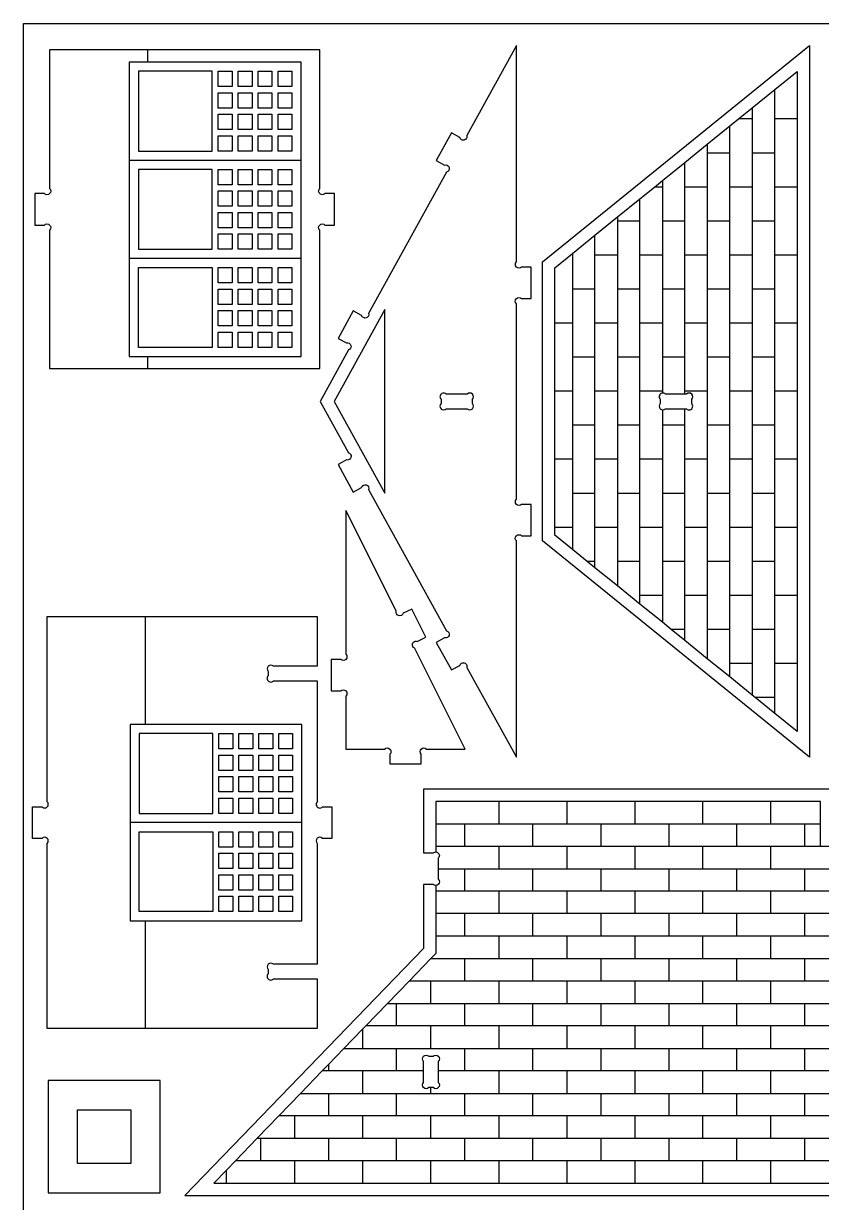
# Model space of a CAD drawing. Extents: x -2.7 to 43.2, y 4.7 to 37.6.
# Drawn here: x -2.66 to 10.9, y 17.55 to 37.59 of the extents above; entities that cross this region are included whole.
import ezdxf

# ---------------------------------------------------------------- set-up
doc = ezdxf.new("R2010")
doc.units = 0
doc.header["$MEASUREMENT"] = 0
doc.layers.get('0').update_dxf_attribs({"linetype": 'CONTINUOUS'})
doc.layers.add('ENGRAVING', color=1, linetype='CONTINUOUS')

msp = doc.modelspace()

# ---------------------------------------------------------------- linework, layer by layer
for points in [[(-2.661, 4.677), (-2.661, 37.59), (43.214, 37.59), (43.214, 4.677)], [(6.16, 28.795), (6.16, 33.538), (10.697, 37.215), (10.697, 25.117)], [(-0.707, 35.423), (0.544, 35.423), (0.544, 36.779), (-0.707, 36.779)], [(0.649, 36.518), (0.649, 36.779), (0.883, 36.779), (0.883, 36.518)], [(0.988, 36.518), (0.988, 36.779), (1.222, 36.779), (1.222, 36.518)], [(1.327, 36.518), (1.327, 36.779), (1.561, 36.779), (1.561, 36.518)], [(1.666, 36.518), (1.666, 36.779), (1.9, 36.779), (1.9, 36.518)], [(0.649, 36.153), (0.649, 36.414), (0.883, 36.414), (0.883, 36.153)], [(0.988, 36.153), (0.988, 36.414), (1.222, 36.414), (1.222, 36.153)], [(1.327, 36.153), (1.327, 36.414), (1.561, 36.414), (1.561, 36.153)], [(1.666, 36.153), (1.666, 36.414), (1.9, 36.414), (1.9, 36.153)], [(0.649, 35.788), (0.649, 36.049), (0.883, 36.049), (0.883, 35.788)], [(0.988, 35.788), (0.988, 36.049), (1.222, 36.049), (1.222, 35.788)], [(1.327, 35.788), (1.327, 36.049), (1.561, 36.049), (1.561, 35.788)], [(1.666, 35.788), (1.666, 36.049), (1.9, 36.049), (1.9, 35.788)], [(0.649, 35.423), (0.649, 35.684), (0.883, 35.684), (0.883, 35.423)], [(0.988, 35.423), (0.988, 35.684), (1.222, 35.684), (1.222, 35.423)], [(1.327, 35.423), (1.327, 35.684), (1.561, 35.684), (1.561, 35.423)], [(1.666, 35.423), (1.666, 35.684), (1.9, 35.684), (1.9, 35.423)], [(0.544, 33.754), (0.544, 35.11), (-0.707, 35.11), (-0.707, 33.754)], [(0.649, 34.85), (0.649, 35.11), (0.883, 35.11), (0.883, 34.85)], [(0.988, 35.11), (1.222, 35.11), (1.222, 34.85), (0.988, 34.85)], [(1.327, 34.85), (1.327, 35.11), (1.561, 35.11), (1.561, 34.85)], [(1.666, 34.85), (1.666, 35.11), (1.9, 35.11), (1.9, 34.85)], [(0.649, 34.484), (0.649, 34.745), (0.883, 34.745), (0.883, 34.484)], [(0.988, 34.484), (0.988, 34.745), (1.222, 34.745), (1.222, 34.484)], [(1.327, 34.484), (1.327, 34.745), (1.561, 34.745), (1.561, 34.484)], [(1.666, 34.484), (1.666, 34.745), (1.9, 34.745), (1.9, 34.484)], [(0.649, 34.119), (0.649, 34.38), (0.883, 34.38), (0.883, 34.119)], [(0.988, 34.119), (0.988, 34.38), (1.222, 34.38), (1.222, 34.119)], [(1.327, 34.119), (1.327, 34.38), (1.561, 34.38), (1.561, 34.119)], [(1.666, 34.119), (1.666, 34.38), (1.9, 34.38), (1.9, 34.119)], [(0.649, 33.754), (0.649, 34.015), (0.883, 34.015), (0.883, 33.754)], [(0.988, 33.754), (0.988, 34.015), (1.222, 34.015), (1.222, 33.754)], [(1.327, 33.754), (1.327, 34.015), (1.561, 34.015), (1.561, 33.754)], [(1.666, 33.754), (1.666, 34.015), (1.9, 34.015), (1.9, 33.754)], [(-0.707, 32.086), (-0.707, 33.442), (0.544, 33.442), (0.544, 32.086)], [(0.883, 33.442), (0.883, 33.181), (0.649, 33.181), (0.649, 33.442)], [(0.988, 33.181), (0.988, 33.442), (1.222, 33.442), (1.222, 33.181)], [(1.327, 33.181), (1.327, 33.442), (1.561, 33.442), (1.561, 33.181)], [(1.666, 33.442), (1.9, 33.442), (1.9, 33.181), (1.666, 33.181)], [(0.649, 32.816), (0.649, 33.076), (0.883, 33.076), (0.883, 32.816)], [(0.988, 32.816), (0.988, 33.076), (1.222, 33.076), (1.222, 32.816)], [(1.327, 32.816), (1.327, 33.076), (1.561, 33.076), (1.561, 32.816)], [(1.666, 32.816), (1.666, 33.076), (1.9, 33.076), (1.9, 32.816)], [(0.649, 32.451), (0.649, 32.711), (0.883, 32.711), (0.883, 32.451)], [(0.988, 32.451), (0.988, 32.711), (1.222, 32.711), (1.222, 32.451)], [(1.327, 32.451), (1.327, 32.711), (1.561, 32.711), (1.561, 32.451)], [(1.666, 32.451), (1.666, 32.711), (1.9, 32.711), (1.9, 32.451)], [(0.649, 32.086), (0.649, 32.346), (0.883, 32.346), (0.883, 32.086)], [(0.988, 32.086), (0.988, 32.346), (1.222, 32.346), (1.222, 32.086)], [(1.327, 32.086), (1.327, 32.346), (1.561, 32.346), (1.561, 32.086)], [(1.666, 32.086), (1.666, 32.346), (1.9, 32.346), (1.9, 32.086)], [(-0.696, 25.519), (-0.696, 24.163), (0.556, 24.163), (0.556, 25.519)], [(0.66, 25.258), (0.66, 25.519), (0.895, 25.519), (0.895, 25.258)], [(0.999, 25.258), (0.999, 25.519), (1.234, 25.519), (1.234, 25.258)], [(1.338, 25.258), (1.338, 25.519), (1.573, 25.519), (1.573, 25.258)], [(1.677, 25.258), (1.677, 25.519), (1.912, 25.519), (1.912, 25.258)], [(0.66, 24.893), (0.66, 25.154), (0.895, 25.154), (0.895, 24.893)], [(0.999, 24.893), (0.999, 25.154), (1.234, 25.154), (1.234, 24.893)], [(1.338, 24.893), (1.338, 25.154), (1.573, 25.154), (1.573, 24.893)], [(1.677, 24.893), (1.677, 25.154), (1.912, 25.154), (1.912, 24.893)], [(0.66, 24.528), (0.66, 24.788), (0.895, 24.788), (0.895, 24.528)], [(0.999, 24.528), (0.999, 24.788), (1.234, 24.788), (1.234, 24.528)], [(1.338, 24.528), (1.338, 24.788), (1.573, 24.788), (1.573, 24.528)], [(1.677, 24.528), (1.677, 24.788), (1.912, 24.788), (1.912, 24.528)], [(0.66, 24.163), (0.66, 24.423), (0.895, 24.423), (0.895, 24.163)], [(0.999, 24.163), (0.999, 24.423), (1.234, 24.423), (1.234, 24.163)], [(1.338, 24.163), (1.338, 24.423), (1.573, 24.423), (1.573, 24.163)], [(1.677, 24.163), (1.677, 24.423), (1.912, 24.423), (1.912, 24.163)], [(-0.696, 22.494), (-0.696, 23.85), (0.556, 23.85), (0.556, 22.494)], [(0.66, 23.589), (0.66, 23.85), (0.895, 23.85), (0.895, 23.589)], [(0.999, 23.589), (0.999, 23.85), (1.234, 23.85), (1.234, 23.589)], [(1.338, 23.589), (1.338, 23.85), (1.573, 23.85), (1.573, 23.589)], [(1.677, 23.589), (1.677, 23.85), (1.912, 23.85), (1.912, 23.589)], [(0.66, 23.224), (0.66, 23.485), (0.895, 23.485), (0.895, 23.224)], [(0.999, 23.224), (0.999, 23.485), (1.234, 23.485), (1.234, 23.224)], [(1.338, 23.224), (1.338, 23.485), (1.573, 23.485), (1.573, 23.224)], [(1.677, 23.224), (1.677, 23.485), (1.912, 23.485), (1.912, 23.224)], [(0.66, 22.859), (0.66, 23.12), (0.895, 23.12), (0.895, 22.859)], [(0.999, 22.859), (0.999, 23.12), (1.234, 23.12), (1.234, 22.859)], [(1.338, 22.859), (1.338, 23.12), (1.573, 23.12), (1.573, 22.859)], [(1.677, 22.859), (1.677, 23.12), (1.912, 23.12), (1.912, 22.859)], [(0.66, 22.494), (0.66, 22.755), (0.895, 22.755), (0.895, 22.494)], [(0.999, 22.494), (0.999, 22.755), (1.234, 22.755), (1.234, 22.494)], [(1.338, 22.494), (1.338, 22.755), (1.573, 22.755), (1.573, 22.494)], [(1.677, 22.494), (1.677, 22.755), (1.912, 22.755), (1.912, 22.494)], [(-2.245, 17.714), (-0.338, 17.714), (-0.338, 19.621), (-2.245, 19.621)], [(-1.745, 18.214), (-1.745, 19.121), (-0.838, 19.121), (-0.838, 18.214)]]:
    msp.add_lwpolyline(points, close=True)
for points in [[(-2.469, 34.165), (-2.308, 34.165, -1), (-2.219, 34.077), (-2.219, 31.724), (-0.551, 31.724), (2.372, 31.724), (2.372, 34.077, -1), (2.461, 34.165), (2.622, 34.165), (2.622, 34.699), (2.461, 34.699, -1), (2.372, 34.788), (2.372, 37.141), (-0.551, 37.141), (-2.219, 37.141), (-2.219, 34.788, -1), (-2.308, 34.699), (-2.469, 34.699)], [(4.611, 26.601), (4.753, 26.679, -1), (4.873, 26.645), (5.716, 25.117), (5.716, 28.794, -1), (5.804, 28.883), (5.966, 28.883), (5.966, 29.417), (5.804, 29.417, -1), (5.716, 29.505), (5.716, 32.827, -1), (5.804, 32.916), (5.966, 32.916), (5.966, 33.45), (5.804, 33.45, -1), (5.716, 33.538), (5.716, 37.215), (4.873, 35.688, -1), (4.753, 35.653), (4.611, 35.731), (4.353, 35.264), (4.495, 35.185, -1), (4.53, 35.065), (3.204, 32.663, -1), (3.084, 32.628), (2.943, 32.706), (2.685, 32.239), (2.826, 32.161, -1), (2.861, 32.041), (2.378, 31.166), (2.861, 30.292, -1), (2.826, 30.172), (2.685, 30.093), (2.943, 29.626), (3.084, 29.704, -1), (3.204, 29.669), (4.53, 27.267, -1), (4.495, 27.147), (4.353, 27.069)], [(4.434, 31.203), (4.434, 31.13, 1), (4.523, 31.041), (4.88, 31.041, 1), (4.968, 31.13), (4.968, 31.203, 1), (4.88, 31.291), (4.523, 31.291, 1)], [(8.579, 31.291), (8.25, 31.291, 1), (8.161, 31.203), (8.161, 31.13, 1), (8.25, 31.041), (8.579, 31.041), (8.607, 31.041, 1), (8.695, 31.13), (8.695, 31.203, 1), (8.607, 31.291)], [(2.567, 26.246), (2.729, 26.246, -1), (2.817, 26.158), (2.817, 25.257), (3.476, 25.257, -1), (3.565, 25.169), (3.565, 25.007), (4.099, 25.007), (4.099, 25.169, -1), (4.187, 25.257), (4.846, 25.257), (3.99, 26.968, -1), (4.03, 27.087), (4.175, 27.159), (3.936, 27.637), (3.791, 27.565, -1), (3.673, 27.604), (2.817, 29.315), (2.817, 26.869, -1), (2.729, 26.78), (2.567, 26.78)], [(-2.26, 20.505), (-2.26, 23.651, 1), (-2.348, 23.739), (-2.51, 23.739), (-2.51, 24.273), (-2.348, 24.273, 1), (-2.26, 24.362), (-2.26, 27.508), (-0.591, 27.508), (2.331, 27.508), (2.331, 26.664), (1.584, 26.664, 1), (1.496, 26.576), (1.496, 26.503, 1), (1.584, 26.414), (2.331, 26.414), (2.331, 24.362, 1), (2.42, 24.273), (2.581, 24.273), (2.581, 23.739), (2.42, 23.739, 1), (2.331, 23.651), (2.331, 21.598), (1.584, 21.598, 1), (1.496, 21.51), (1.496, 21.437, 1), (1.584, 21.348), (2.331, 21.348), (2.331, 20.505), (-0.591, 20.505)], [(0.08, 17.668), (23.442, 17.668), (19.384, 21.868), (19.384, 22.956), (19.223, 22.956, -1), (19.134, 23.044), (19.134, 23.401, -1), (19.223, 23.49), (19.384, 23.49), (19.384, 24.577), (4.138, 24.577), (4.138, 23.49), (4.3, 23.49, -1), (4.388, 23.401), (4.388, 23.044, -1), (4.3, 22.956), (4.138, 22.956), (4.138, 21.868)], [(4.388, 19.786), (4.388, 19.59, -1), (4.3, 19.501), (4.258, 19.501), (4.227, 19.501, -1), (4.138, 19.59), (4.138, 19.786), (4.138, 19.947, -1), (4.227, 20.035), (4.3, 20.035, -1), (4.388, 19.947)]]:
    msp.add_lwpolyline(points, format="xyb", close=True)
at = {"layer": 'ENGRAVING'}
for points in [[(-0.551, 36.935), (-0.551, 37.141)], [(-0.864, 36.935), (-0.864, 35.267)], [(-0.551, 36.935), (-0.864, 36.935)], [(2.057, 36.935), (-0.551, 36.935)], [(2.057, 35.267), (2.057, 36.935)], [(10.106, 36.468), (10.488, 36.778)], [(10.488, 36.778), (10.488, 35.968)], [(9.725, 36.159), (10.106, 36.468)], [(10.106, 35.968), (10.106, 36.468)], [(9.489, 35.968), (9.725, 36.159)], [(9.725, 36.159), (9.725, 35.968)], [(9.343, 35.849), (9.489, 35.968)], [(9.725, 35.968), (9.489, 35.968)], [(9.725, 35.968), (9.725, 35.389)], [(10.106, 35.389), (10.106, 35.968)], [(10.488, 35.968), (10.106, 35.968)], [(10.488, 35.968), (10.488, 34.811)], [(8.961, 35.54), (9.343, 35.849)], [(9.343, 35.389), (9.343, 35.849)], [(8.579, 35.23), (8.961, 35.54)], [(8.961, 35.54), (8.961, 35.389)], [(8.961, 35.389), (8.961, 34.811)], [(9.343, 35.389), (8.961, 35.389)], [(9.725, 34.811), (9.343, 34.811), (9.343, 35.389)], [(9.725, 35.389), (9.725, 34.811)], [(10.106, 35.389), (9.725, 35.389)], [(10.106, 34.811), (10.106, 35.389)], [(-0.864, 35.267), (2.057, 35.267)], [(-0.864, 35.267), (-0.864, 33.598)], [(2.057, 33.598), (2.057, 35.267)], [(8.197, 34.921), (8.579, 35.23)], [(8.579, 34.811), (8.579, 35.23)], [(8.061, 34.811), (8.197, 34.921)], [(8.197, 34.921), (8.197, 34.811)], [(7.815, 34.611), (8.061, 34.811)], [(8.197, 34.811), (8.061, 34.811)], [(8.197, 34.811), (8.197, 34.232)], [(8.579, 34.232), (8.579, 34.811)], [(8.961, 34.811), (8.579, 34.811)], [(8.961, 34.811), (8.961, 34.232)], [(9.343, 34.232), (9.343, 34.811)], [(9.725, 34.811), (9.725, 34.232)], [(10.106, 34.232), (10.106, 34.811)], [(10.488, 34.811), (10.106, 34.811)], [(10.488, 34.811), (10.488, 33.654)], [(7.433, 34.302), (7.815, 34.611)], [(7.815, 34.232), (7.815, 34.611)], [(7.051, 33.992), (7.433, 34.302)], [(7.433, 34.302), (7.433, 34.232), (7.433, 33.654)], [(7.815, 34.232), (7.433, 34.232)], [(8.197, 33.654), (7.815, 33.654), (7.815, 34.232)], [(8.579, 34.232), (8.197, 34.232)], [(8.197, 34.232), (8.197, 33.654)], [(8.579, 33.654), (8.579, 34.232)], [(8.961, 34.232), (8.961, 33.654)], [(9.343, 34.232), (8.961, 34.232)], [(9.343, 33.654), (9.343, 34.232)], [(9.725, 34.232), (9.725, 33.654)], [(10.106, 34.232), (9.725, 34.232)], [(10.106, 33.654), (10.106, 34.232)], [(6.67, 33.683), (7.051, 33.992)], [(7.051, 33.654), (7.051, 33.992)], [(6.368, 33.438), (6.67, 33.683)], [(6.67, 33.683), (6.67, 33.075)], [(2.057, 33.598), (-0.864, 33.598)], [(-0.864, 33.598), (-0.864, 31.929)], [(-0.864, 31.929), (-0.551, 31.929), (2.057, 31.929), (2.057, 33.598)], [(7.051, 32.497), (7.051, 33.075), (7.051, 33.654)], [(7.433, 33.654), (7.051, 33.654)], [(7.433, 33.654), (7.433, 33.075)], [(7.815, 32.497), (7.815, 33.075), (7.815, 33.654)], [(8.197, 33.654), (8.197, 33.075)], [(8.579, 33.075), (8.579, 33.654)], [(8.961, 33.654), (8.579, 33.654)], [(8.961, 33.654), (8.961, 33.075)], [(9.343, 33.075), (9.343, 33.654)], [(9.725, 33.654), (9.343, 33.654)], [(9.725, 33.654), (9.725, 33.075)], [(10.106, 33.075), (10.106, 33.654)], [(10.488, 33.654), (10.106, 33.654)], [(10.488, 33.654), (10.488, 32.497)], [(6.368, 32.497), (6.368, 33.438)], [(7.051, 33.075), (6.67, 33.075)], [(6.67, 33.075), (6.67, 32.497)], [(7.433, 33.075), (7.433, 32.497)], [(7.815, 33.075), (7.433, 33.075)], [(8.197, 33.075), (8.197, 32.497)], [(8.579, 33.075), (8.197, 33.075)], [(8.579, 32.497), (8.579, 33.075)], [(8.961, 33.075), (8.961, 32.497)], [(9.343, 33.075), (8.961, 33.075)], [(9.343, 32.497), (9.343, 33.075)], [(9.725, 33.075), (9.725, 32.497), (9.343, 32.497)], [(10.106, 33.075), (9.725, 33.075)], [(10.106, 32.497), (10.106, 33.075)], [(6.368, 31.34), (6.368, 32.497)], [(6.67, 32.497), (6.368, 32.497)], [(6.67, 32.497), (6.67, 31.918), (6.67, 31.34)], [(7.433, 32.497), (7.051, 32.497)], [(7.433, 31.918), (7.433, 31.34), (7.051, 31.34), (7.051, 31.918), (7.051, 32.497)], [(7.433, 32.497), (7.433, 31.918)], [(8.197, 31.918), (8.197, 31.34), (7.815, 31.34), (7.815, 31.918), (7.815, 32.497)], [(8.197, 32.497), (7.815, 32.497)], [(8.197, 32.497), (8.197, 31.918)], [(8.579, 31.918), (8.579, 32.497)], [(8.961, 32.497), (8.579, 32.497)], [(8.961, 32.497), (8.961, 31.918)], [(9.343, 31.918), (9.343, 32.497)], [(9.725, 32.497), (9.725, 31.918)], [(10.106, 31.918), (10.106, 32.497)], [(10.488, 32.497), (10.106, 32.497)], [(10.488, 32.497), (10.488, 31.34)], [(-0.551, 31.724), (-0.551, 31.929)], [(7.051, 31.918), (6.67, 31.918)], [(7.815, 31.918), (7.433, 31.918)], [(8.579, 31.918), (8.197, 31.918)], [(8.961, 31.34), (8.579, 31.34), (8.579, 31.918)], [(9.343, 31.918), (8.961, 31.918)], [(8.961, 31.918), (8.961, 31.34)], [(9.343, 31.34), (9.343, 31.918)], [(9.725, 31.918), (9.725, 31.34)], [(10.106, 31.918), (9.725, 31.918)], [(10.106, 31.34), (10.106, 31.918)], [(6.368, 30.183), (6.368, 31.34)], [(6.67, 31.34), (6.368, 31.34)], [(6.67, 31.34), (6.67, 30.761), (6.67, 30.183)], [(7.433, 30.761), (7.433, 30.183), (7.051, 30.183), (7.051, 30.761), (7.051, 31.34)], [(7.433, 31.34), (7.433, 30.761)], [(8.197, 30.761), (8.197, 30.183), (7.815, 30.183), (7.815, 30.761), (7.815, 31.34)], [(8.197, 31.34), (8.197, 31.309)], [(8.579, 31.291), (8.579, 31.34)], [(8.961, 31.34), (8.961, 30.761)], [(9.343, 30.761), (9.343, 31.34)], [(9.725, 31.34), (9.343, 31.34)], [(9.725, 31.34), (9.725, 30.761)], [(10.106, 30.761), (10.106, 31.34)], [(10.488, 31.34), (10.106, 31.34)], [(10.488, 31.34), (10.488, 30.183)], [(8.197, 31.024), (8.197, 30.761)], [(8.579, 30.761), (8.579, 31.041)], [(7.051, 30.761), (6.67, 30.761)], [(7.815, 30.761), (7.433, 30.761)], [(8.579, 30.761), (8.197, 30.761)], [(8.961, 30.183), (8.579, 30.183), (8.579, 30.761)], [(9.343, 30.761), (8.961, 30.761)], [(8.961, 30.761), (8.961, 30.183)], [(9.725, 30.761), (9.725, 30.183), (9.343, 30.183), (9.343, 30.761)], [(10.106, 30.761), (9.725, 30.761)], [(10.488, 30.183), (10.106, 30.183), (10.106, 30.761)], [(6.368, 29.026), (6.368, 30.183)], [(6.67, 30.183), (6.368, 30.183)], [(6.67, 30.183), (6.67, 29.604)], [(7.051, 29.026), (7.051, 29.604), (7.051, 30.183)], [(7.433, 30.183), (7.433, 29.604)], [(8.197, 29.026), (7.815, 29.026), (7.815, 29.604), (7.815, 30.183)], [(8.197, 30.183), (8.197, 29.604)], [(8.579, 29.604), (8.579, 30.183)], [(8.961, 30.183), (8.961, 29.604)], [(9.343, 29.604), (9.343, 30.183)], [(9.725, 30.183), (9.725, 29.604)], [(10.106, 29.604), (10.106, 30.183)], [(10.488, 30.183), (10.488, 29.026)], [(6.67, 29.604), (6.67, 29.026)], [(7.051, 29.604), (6.67, 29.604)], [(7.433, 29.604), (7.433, 29.026)], [(7.815, 29.604), (7.433, 29.604)], [(8.197, 29.604), (8.197, 29.026)], [(8.579, 29.604), (8.197, 29.604)], [(8.579, 29.026), (8.579, 29.604)], [(8.961, 29.604), (8.961, 29.026)], [(9.343, 29.604), (8.961, 29.604)], [(9.343, 29.026), (9.343, 29.604)], [(9.725, 29.604), (9.725, 29.026)], [(10.106, 29.604), (9.725, 29.604)], [(10.106, 29.026), (10.106, 29.604)], [(6.368, 28.894), (6.368, 29.026)], [(6.67, 29.026), (6.368, 29.026)], [(6.67, 28.65), (6.368, 28.894)], [(6.67, 29.026), (6.67, 28.65)], [(7.051, 28.34), (7.051, 28.447), (7.051, 29.026)], [(7.433, 29.026), (7.051, 29.026)], [(7.433, 29.026), (7.433, 28.447)], [(7.815, 28.447), (7.815, 29.026)], [(8.197, 29.026), (8.197, 28.447)], [(8.961, 27.869), (8.579, 27.869), (8.579, 28.447), (8.579, 29.026)], [(8.961, 29.026), (8.579, 29.026)], [(8.961, 29.026), (8.961, 28.447)], [(9.725, 28.447), (9.725, 27.869), (9.343, 27.869), (9.343, 28.447), (9.343, 29.026)], [(9.725, 29.026), (9.343, 29.026)], [(9.725, 29.026), (9.725, 28.447)], [(10.488, 27.869), (10.106, 27.869), (10.106, 28.447), (10.106, 29.026)], [(10.488, 29.026), (10.106, 29.026)], [(10.488, 29.026), (10.488, 27.869)], [(6.92, 28.447), (6.67, 28.65)], [(7.051, 28.34), (6.92, 28.447)], [(7.051, 28.447), (6.92, 28.447)], [(7.433, 28.031), (7.051, 28.34)], [(7.433, 28.447), (7.433, 28.031)], [(7.815, 28.447), (7.433, 28.447)], [(7.815, 27.869), (7.815, 28.447)], [(8.579, 28.447), (8.197, 28.447)], [(8.197, 28.447), (8.197, 27.869)], [(9.343, 28.447), (8.961, 28.447)], [(8.961, 28.447), (8.961, 27.869)], [(10.106, 28.447), (9.725, 28.447)], [(7.815, 27.721), (7.433, 28.031)], [(7.815, 27.721), (7.815, 27.869)], [(8.197, 27.869), (7.815, 27.869)], [(8.197, 27.869), (8.197, 27.412)], [(8.579, 27.29), (8.579, 27.869)], [(8.961, 27.869), (8.961, 27.29)], [(9.343, 27.29), (9.343, 27.869)], [(9.725, 27.869), (9.725, 27.29)], [(10.106, 27.29), (10.106, 27.869)], [(10.488, 27.869), (10.488, 26.712)], [(8.197, 27.412), (7.815, 27.721)], [(-0.591, 25.675), (-0.591, 27.508)], [(8.347, 27.29), (8.197, 27.412)], [(8.579, 27.102), (8.347, 27.29)], [(8.579, 27.102), (8.579, 27.29), (8.347, 27.29)], [(9.343, 27.29), (8.961, 27.29)], [(8.961, 27.29), (8.961, 26.793)], [(9.343, 26.712), (9.343, 27.29)], [(10.106, 27.29), (9.725, 27.29)], [(9.725, 27.29), (9.725, 26.712)], [(10.488, 26.712), (10.106, 26.712), (10.106, 27.29)], [(8.961, 26.793), (8.579, 27.102)], [(9.343, 26.483), (8.961, 26.793)], [(9.343, 26.483), (9.343, 26.712)], [(9.725, 26.712), (9.343, 26.712)], [(9.725, 26.712), (9.725, 26.174)], [(10.106, 26.133), (10.106, 26.712)], [(10.488, 26.712), (10.488, 25.555)], [(9.725, 26.174), (9.343, 26.483)], [(9.775, 26.133), (9.725, 26.174)], [(10.106, 25.864), (9.775, 26.133)], [(10.106, 26.133), (9.775, 26.133)], [(10.106, 25.864), (10.106, 26.133)], [(10.488, 25.555), (10.106, 25.864)], [(-0.591, 25.675), (-0.852, 25.675), (-0.852, 24.006)], [(2.068, 24.006), (2.068, 25.675), (-0.591, 25.675)], [(5.415, 24.368), (4.347, 24.368)], [(4.347, 24.368), (4.347, 23.986)], [(6.572, 24.368), (5.415, 24.368)], [(5.415, 24.368), (5.415, 23.986)], [(7.729, 24.368), (6.572, 24.368)], [(6.572, 24.368), (6.572, 23.986)], [(8.886, 24.368), (7.729, 24.368)], [(7.729, 24.368), (7.729, 23.986)], [(10.043, 24.368), (8.886, 24.368)], [(8.886, 23.986), (8.886, 24.368)], [(10.043, 23.986), (10.043, 24.368)], [(10.885, 24.368), (10.043, 24.368)], [(10.885, 23.986), (10.885, 24.368)], [(-0.852, 24.006), (-0.852, 22.337), (-0.591, 22.337)], [(2.068, 24.006), (-0.852, 24.006)], [(2.068, 22.337), (2.068, 24.006)], [(4.347, 23.986), (4.347, 23.605)], [(4.347, 23.986), (4.836, 23.986)], [(4.836, 23.986), (5.415, 23.986)], [(4.836, 23.986), (4.836, 23.605)], [(5.415, 23.986), (5.993, 23.986)], [(5.993, 23.986), (6.572, 23.986)], [(5.993, 23.605), (5.993, 23.986)], [(6.572, 23.986), (7.15, 23.986)], [(7.15, 23.986), (7.729, 23.986)], [(7.15, 23.986), (7.15, 23.605)], [(7.729, 23.986), (8.307, 23.986)], [(8.307, 23.986), (8.307, 23.605)], [(8.307, 23.986), (8.886, 23.986), (9.464, 23.986)], [(9.464, 23.605), (9.464, 23.986)], [(9.464, 23.986), (10.043, 23.986)], [(10.043, 23.986), (10.621, 23.986)], [(10.621, 23.986), (10.885, 23.986)], [(10.621, 23.605), (10.621, 23.986)], [(10.885, 23.605), (10.885, 23.986)], [(4.347, 23.605), (4.836, 23.605)], [(4.347, 23.605), (4.347, 23.508)], [(4.836, 23.605), (5.415, 23.605)], [(5.415, 23.605), (5.415, 23.223)], [(5.415, 23.605), (5.993, 23.605), (6.572, 23.605), (6.572, 23.223)], [(6.572, 23.605), (7.15, 23.605), (7.729, 23.605), (7.729, 23.223)], [(7.729, 23.605), (8.307, 23.605)], [(8.307, 23.605), (8.886, 23.605)], [(8.886, 23.605), (9.464, 23.605)], [(8.886, 23.223), (8.886, 23.605)], [(9.464, 23.605), (10.043, 23.605)], [(10.043, 23.223), (10.043, 23.605), (10.621, 23.605), (10.885, 23.605)], [(10.885, 23.605), (11.2, 23.605)], [(4.388, 23.223), (4.836, 23.223)], [(4.836, 23.223), (4.836, 22.841)], [(4.836, 23.223), (5.415, 23.223)], [(5.415, 23.223), (5.993, 23.223)], [(5.993, 23.223), (6.572, 23.223)], [(5.993, 22.841), (5.993, 23.223)], [(6.572, 23.223), (7.15, 23.223)], [(7.15, 23.223), (7.729, 23.223)], [(7.729, 23.223), (8.307, 23.223), (8.307, 22.841), (7.729, 22.841), (7.15, 22.841)], [(7.15, 23.223), (7.15, 22.841)], [(8.307, 23.223), (8.886, 23.223)], [(8.886, 23.223), (9.464, 23.223)], [(9.464, 23.223), (10.043, 23.223)], [(9.464, 22.841), (9.464, 23.223)], [(10.043, 23.223), (10.621, 23.223)], [(10.621, 23.223), (11.2, 23.223)], [(10.621, 22.841), (10.621, 23.223)], [(4.347, 22.937), (4.347, 22.841)], [(4.347, 22.841), (4.347, 22.459)], [(4.836, 22.841), (4.347, 22.841)], [(5.415, 22.841), (5.415, 22.459), (4.836, 22.459), (4.347, 22.459)], [(5.993, 22.841), (5.415, 22.841), (4.836, 22.841)], [(6.572, 22.841), (5.993, 22.841)], [(7.15, 22.841), (6.572, 22.841)], [(6.572, 22.841), (6.572, 22.459)], [(7.729, 22.841), (7.729, 22.459)], [(8.886, 22.841), (8.307, 22.841)], [(9.464, 22.841), (8.886, 22.841)], [(8.886, 22.459), (8.886, 22.841)], [(10.043, 22.841), (9.464, 22.841)], [(11.2, 22.459), (10.621, 22.459), (10.043, 22.459), (10.043, 22.841)], [(10.621, 22.841), (10.043, 22.841)], [(11.2, 22.841), (10.621, 22.841)], [(4.347, 22.459), (4.347, 22.077)], [(4.836, 22.459), (4.836, 22.077), (4.347, 22.077)], [(5.993, 22.459), (5.415, 22.459)], [(6.572, 22.459), (5.993, 22.459)], [(7.15, 22.459), (7.15, 22.077), (6.572, 22.077), (5.993, 22.077), (5.993, 22.459)], [(7.15, 22.459), (6.572, 22.459)], [(7.729, 22.459), (7.15, 22.459)], [(8.307, 22.459), (7.729, 22.459)], [(8.886, 22.459), (8.307, 22.459)], [(8.307, 22.459), (8.307, 22.077)], [(9.464, 22.459), (8.886, 22.459)], [(9.464, 22.077), (9.464, 22.459)], [(10.043, 22.459), (9.464, 22.459)], [(11.778, 22.077), (11.2, 22.077), (10.621, 22.077), (10.621, 22.459)], [(-0.591, 22.337), (2.068, 22.337)], [(-0.591, 20.505), (-0.591, 22.337)], [(4.347, 22.077), (4.347, 21.784)], [(5.415, 22.077), (4.836, 22.077)], [(5.415, 22.077), (5.415, 21.695)], [(5.993, 22.077), (5.415, 22.077)], [(6.572, 22.077), (6.572, 21.695)], [(7.729, 22.077), (7.15, 22.077)], [(7.729, 22.077), (7.729, 21.695)], [(8.307, 22.077), (7.729, 22.077)], [(8.886, 22.077), (8.307, 22.077)], [(8.886, 21.695), (8.886, 22.077)], [(9.464, 22.077), (8.886, 22.077)], [(10.043, 22.077), (9.464, 22.077)], [(10.043, 21.695), (10.043, 22.077)], [(10.621, 22.077), (10.043, 22.077)], [(4.261, 21.695), (3.892, 21.313)], [(4.261, 21.695), (4.836, 21.695), (4.836, 21.313), (4.258, 21.313), (3.892, 21.313)], [(4.347, 21.784), (4.261, 21.695)], [(4.836, 21.695), (5.415, 21.695)], [(5.415, 21.695), (5.993, 21.695)], [(5.993, 21.695), (6.572, 21.695)], [(5.993, 21.313), (5.993, 21.695)], [(7.15, 21.695), (7.15, 21.313), (6.572, 21.313), (5.993, 21.313)], [(6.572, 21.695), (7.15, 21.695)], [(7.15, 21.695), (7.729, 21.695)], [(7.729, 21.695), (8.307, 21.695)], [(8.307, 21.695), (8.886, 21.695)], [(8.307, 21.695), (8.307, 21.313)], [(8.886, 21.695), (9.464, 21.695)], [(9.464, 21.695), (10.043, 21.695)], [(9.464, 21.313), (9.464, 21.695)], [(10.043, 21.695), (10.621, 21.695)], [(11.2, 21.313), (10.621, 21.313), (10.621, 21.695), (11.2, 21.695), (11.778, 21.695)], [(3.892, 21.313), (3.523, 20.932)], [(4.258, 21.313), (4.258, 20.932)], [(5.415, 21.313), (4.836, 21.313)], [(5.415, 21.313), (5.415, 20.932)], [(5.993, 21.313), (5.415, 21.313)], [(6.572, 21.313), (6.572, 20.932)], [(7.729, 21.313), (7.15, 21.313)], [(8.307, 21.313), (7.729, 21.313)], [(7.729, 21.313), (7.729, 20.932)], [(8.886, 21.313), (8.307, 21.313)], [(8.886, 20.932), (8.886, 21.313)], [(9.464, 21.313), (8.886, 21.313)], [(10.043, 21.313), (9.464, 21.313)], [(10.043, 20.932), (10.043, 21.313)], [(10.621, 21.313), (10.043, 21.313)], [(3.523, 20.932), (3.154, 20.55)], [(3.523, 20.932), (3.679, 20.932)], [(3.679, 20.55), (3.679, 20.932)], [(3.679, 20.932), (4.258, 20.932)], [(4.258, 20.932), (4.836, 20.932)], [(4.836, 20.932), (5.415, 20.932), (5.993, 20.932)], [(4.836, 20.932), (4.836, 20.55)], [(5.993, 20.55), (5.993, 20.932)], [(5.993, 20.932), (6.572, 20.932), (7.15, 20.932)], [(7.15, 20.932), (7.729, 20.932), (8.307, 20.932)], [(7.15, 20.932), (7.15, 20.55)], [(8.307, 20.932), (8.307, 20.55)], [(8.307, 20.932), (8.886, 20.932), (9.464, 20.932)], [(9.464, 20.55), (9.464, 20.932)], [(9.464, 20.932), (10.043, 20.932), (10.621, 20.932)], [(10.621, 20.55), (10.621, 20.932)], [(10.621, 20.932), (11.2, 20.932)], [(3.101, 20.495), (2.785, 20.168)], [(3.154, 20.55), (3.101, 20.495)], [(3.101, 20.495), (3.101, 20.168)], [(3.679, 20.55), (3.154, 20.55)], [(4.258, 20.55), (3.679, 20.55)], [(4.836, 20.55), (4.258, 20.55)], [(4.258, 20.55), (4.258, 20.168)], [(5.415, 20.55), (4.836, 20.55)], [(5.415, 20.55), (5.415, 20.168)], [(5.993, 20.55), (5.415, 20.55)], [(6.572, 20.55), (5.993, 20.55)], [(6.572, 20.55), (6.572, 20.168)], [(7.15, 20.55), (6.572, 20.55)], [(8.307, 20.55), (7.729, 20.55), (7.15, 20.55)], [(7.729, 20.55), (7.729, 20.168)], [(9.464, 20.55), (8.886, 20.55), (8.307, 20.55)], [(8.886, 20.168), (8.886, 20.55)], [(10.621, 20.55), (10.043, 20.55), (9.464, 20.55)], [(10.043, 20.168), (10.043, 20.55)], [(11.2, 20.55), (10.621, 20.55)], [(2.785, 20.168), (2.522, 19.896)], [(2.785, 20.168), (3.101, 20.168)], [(3.101, 20.168), (3.679, 20.168)], [(3.679, 19.786), (3.679, 20.168)], [(3.679, 20.168), (4.258, 20.168)], [(4.258, 20.168), (4.836, 20.168)], [(4.836, 20.168), (5.415, 20.168)], [(4.836, 20.168), (4.836, 19.786)], [(5.415, 20.168), (5.993, 20.168)], [(5.993, 20.168), (6.572, 20.168)], [(5.993, 19.786), (5.993, 20.168)], [(6.572, 20.168), (7.15, 20.168)], [(7.15, 20.168), (7.729, 20.168)], [(7.15, 20.168), (7.15, 19.786)], [(7.729, 20.168), (8.307, 20.168)], [(8.307, 20.168), (8.307, 19.786)], [(8.307, 20.168), (8.886, 20.168), (9.464, 20.168)], [(9.464, 19.786), (9.464, 20.168)], [(9.464, 20.168), (10.043, 20.168)], [(10.043, 20.168), (10.621, 20.168)], [(10.621, 19.786), (10.621, 20.168)], [(10.621, 20.168), (11.2, 20.168)], [(2.522, 19.896), (2.416, 19.786)], [(2.522, 19.896), (2.522, 19.786)], [(2.416, 19.786), (2.047, 19.404)], [(2.522, 19.786), (2.416, 19.786)], [(3.101, 19.786), (2.522, 19.786)], [(3.679, 19.786), (3.101, 19.786)], [(3.101, 19.786), (3.101, 19.404)], [(4.138, 19.786), (3.679, 19.786)], [(4.836, 19.786), (4.388, 19.786)], [(5.415, 19.786), (4.836, 19.786)], [(5.415, 19.786), (5.415, 19.404)], [(5.993, 19.786), (5.415, 19.786)], [(6.572, 19.786), (5.993, 19.786)], [(6.572, 19.786), (6.572, 19.404)], [(7.15, 19.786), (6.572, 19.786)], [(7.729, 19.786), (7.15, 19.786)], [(7.729, 19.786), (7.729, 19.404)], [(8.307, 19.786), (7.729, 19.786)], [(9.464, 19.786), (8.886, 19.786), (8.307, 19.786)], [(8.886, 19.404), (8.886, 19.786)], [(10.043, 19.786), (9.464, 19.786)], [(10.043, 19.404), (10.043, 19.786)], [(10.621, 19.786), (10.043, 19.786)], [(11.2, 19.786), (10.621, 19.786)], [(4.258, 19.501), (4.258, 19.404)], [(2.047, 19.404), (1.678, 19.022)], [(2.047, 19.404), (2.522, 19.404)], [(2.522, 19.404), (3.101, 19.404)], [(2.522, 19.404), (2.522, 19.022)], [(3.101, 19.404), (3.679, 19.404)], [(3.679, 19.022), (3.679, 19.404)], [(3.679, 19.404), (4.258, 19.404)], [(4.258, 19.404), (4.836, 19.404)], [(4.836, 19.404), (5.415, 19.404)], [(4.836, 19.404), (4.836, 19.022)], [(5.415, 19.404), (5.993, 19.404)], [(5.993, 19.404), (6.572, 19.404)], [(5.993, 19.022), (5.993, 19.404)], [(6.572, 19.404), (7.15, 19.404)], [(7.15, 19.404), (7.729, 19.404)], [(7.15, 19.404), (7.15, 19.022)], [(7.729, 19.404), (8.307, 19.404)], [(8.307, 19.404), (8.307, 19.022)], [(8.307, 19.404), (8.886, 19.404)], [(8.886, 19.404), (9.464, 19.404)], [(10.621, 19.022), (10.043, 19.022), (9.464, 19.022), (9.464, 19.404), (10.043, 19.404), (10.621, 19.404)], [(11.778, 19.022), (11.2, 19.022), (10.621, 19.022), (10.621, 19.404), (11.2, 19.404), (11.778, 19.404)], [(1.678, 19.022), (1.309, 18.64)], [(1.944, 19.022), (1.678, 19.022)], [(1.944, 19.022), (1.944, 18.64)], [(2.522, 19.022), (1.944, 19.022)], [(3.101, 19.022), (2.522, 19.022)], [(3.679, 19.022), (3.101, 19.022)], [(3.101, 19.022), (3.101, 18.64)], [(4.258, 19.022), (3.679, 19.022)], [(4.836, 19.022), (4.258, 19.022)], [(4.258, 19.022), (4.258, 18.64)], [(5.415, 19.022), (4.836, 19.022)], [(5.415, 19.022), (5.415, 18.64)], [(5.993, 19.022), (5.415, 19.022)], [(6.572, 19.022), (5.993, 19.022)], [(7.15, 19.022), (6.572, 19.022)], [(6.572, 19.022), (6.572, 18.64)], [(7.729, 19.022), (7.15, 19.022)], [(7.729, 19.022), (7.729, 18.64)], [(8.307, 19.022), (7.729, 19.022)], [(8.886, 19.022), (8.307, 19.022)], [(8.886, 18.64), (8.886, 19.022)], [(9.464, 19.022), (8.886, 19.022)], [(10.043, 18.64), (10.043, 19.022)], [(1.365, 18.64), (1.365, 18.259), (0.94, 18.259)], [(1.309, 18.64), (0.94, 18.259)], [(1.309, 18.64), (1.365, 18.64)], [(1.365, 18.64), (1.944, 18.64)], [(1.944, 18.64), (2.522, 18.64)], [(2.522, 18.64), (3.101, 18.64), (3.679, 18.64)], [(2.522, 18.64), (2.522, 18.259)], [(3.679, 18.259), (3.679, 18.64)], [(3.679, 18.64), (4.258, 18.64)], [(4.258, 18.64), (4.836, 18.64)], [(4.836, 18.64), (5.415, 18.64)], [(4.836, 18.64), (4.836, 18.259)], [(5.415, 18.64), (5.993, 18.64)], [(5.993, 18.64), (6.572, 18.64)], [(6.572, 18.259), (5.993, 18.259), (5.993, 18.64)], [(6.572, 18.64), (7.15, 18.64)], [(7.15, 18.64), (7.729, 18.64)], [(7.15, 18.64), (7.15, 18.259)], [(7.729, 18.64), (8.307, 18.64)], [(8.307, 18.64), (8.886, 18.64)], [(8.307, 18.64), (8.307, 18.259)], [(8.886, 18.64), (9.464, 18.64)], [(9.464, 18.64), (10.043, 18.64)], [(9.464, 18.259), (9.464, 18.64)], [(10.043, 18.64), (10.621, 18.64)], [(11.778, 18.259), (11.2, 18.259), (10.621, 18.259), (10.621, 18.64), (11.2, 18.64), (11.778, 18.64)], [(0.94, 18.259), (0.787, 18.099)], [(1.944, 18.259), (1.365, 18.259)], [(1.944, 18.259), (1.944, 17.877)], [(2.522, 18.259), (1.944, 18.259)], [(3.101, 18.259), (2.522, 18.259)], [(3.101, 18.259), (3.101, 17.877)], [(3.679, 18.259), (3.101, 18.259)], [(4.258, 18.259), (3.679, 18.259)], [(4.258, 18.259), (4.258, 17.877)], [(4.836, 18.259), (4.258, 18.259)], [(5.415, 18.259), (4.836, 18.259)], [(5.415, 18.259), (5.415, 17.877)], [(5.993, 18.259), (5.415, 18.259)], [(7.15, 18.259), (6.572, 18.259)], [(6.572, 18.259), (6.572, 17.877)], [(7.729, 18.259), (7.15, 18.259)], [(7.729, 18.259), (7.729, 17.877)], [(8.307, 18.259), (7.729, 18.259)], [(8.886, 18.259), (8.307, 18.259)], [(8.886, 17.877), (8.886, 18.259)], [(9.464, 18.259), (8.886, 18.259)], [(10.043, 18.259), (9.464, 18.259)], [(10.043, 17.877), (10.043, 18.259)], [(10.621, 18.259), (10.043, 18.259)], [(0.787, 18.099), (0.571, 17.877)], [(0.787, 17.877), (0.787, 18.099)], [(0.571, 17.877), (0.787, 17.877)], [(0.787, 17.877), (1.944, 17.877)], [(1.944, 17.877), (3.101, 17.877)], [(3.101, 17.877), (4.258, 17.877)], [(4.258, 17.877), (5.415, 17.877)], [(5.415, 17.877), (6.572, 17.877)], [(6.572, 17.877), (7.729, 17.877)], [(7.729, 17.877), (8.886, 17.877)], [(8.886, 17.877), (10.043, 17.877)], [(10.043, 17.877), (11.2, 17.877)]]:
    msp.add_lwpolyline(points, dxfattribs=at)
msp.add_lwpolyline([(3.478, 32.728), (2.617, 31.166), (3.478, 29.605)], close=True, dxfattribs=at)

doc.saveas('drawing.dxf')
